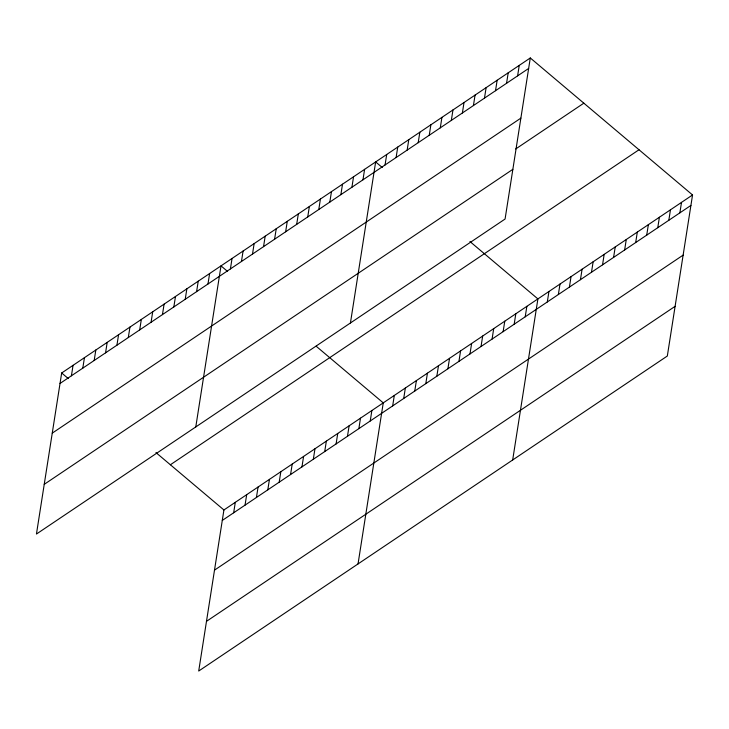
<?xml version="1.0" encoding="UTF-8"?>
<svg xmlns="http://www.w3.org/2000/svg" width="729" height="729" viewBox="0 0 729 729"><rect width="100%" height="100%" fill="white"/><g stroke="black" fill="none" stroke-linecap="round" stroke-linejoin="round"><path stroke-width="1.09" d="M530.293 57.965L61.673 372.984L36.45 534.038L505.079 219.028L530.293 57.965L692.55 194.962L667.327 356.016L198.707 671.035L223.921 509.972L692.55 194.962M71.415 375.799L73.055 365.329M82.796 368.145L84.436 357.675M94.178 360.5L95.818 350.029M105.559 352.845L107.19 342.375M116.932 345.2L118.572 334.729M128.313 337.545L129.953 327.075M139.695 329.9L141.335 319.43M151.076 322.245L152.716 311.775M162.458 314.6L164.098 304.13M173.839 306.945L175.479 296.475M185.221 299.291L186.861 288.83M196.602 291.646L198.242 281.175M207.984 283.991L209.624 273.521M195.782 426.93L221.005 265.875L227.594 271.443M230.41 268.919L232.05 258.449M241.454 261.492L243.094 251.022M252.507 254.066L254.139 243.595M263.552 246.639L265.192 236.178M274.596 239.221L276.236 228.751M233.663 512.797L235.303 502.327M285.64 231.795L287.281 221.324M245.044 505.142L246.684 494.672M296.685 224.368L298.325 213.898M256.426 497.497L258.066 487.027M307.738 216.941L309.369 206.471M267.807 489.842L269.448 479.372M318.783 209.515L320.423 199.044M279.189 482.197L280.829 471.727M329.827 202.088L331.467 191.618M290.57 474.543L292.211 464.072M340.871 194.661L342.512 184.2M301.952 466.897L303.592 456.427M351.916 187.244L353.556 176.773M313.333 459.243L314.974 448.772M362.969 179.817L364.6 169.347M324.715 451.588L326.355 441.127M350.43 322.974L375.654 161.92L382.242 167.488M336.096 443.943L337.737 433.473M385.058 164.964L386.698 154.493M347.478 436.288L349.118 425.818M396.102 157.537L397.742 147.067M358.859 428.643L360.5 418.173M407.147 150.11L408.787 139.649M370.241 420.988L371.872 410.518M418.2 142.693L419.831 132.222M358.039 563.927L383.254 402.873L316.131 346.193M429.244 135.266L430.885 124.796M392.667 405.916L394.307 395.446M440.289 127.839L441.929 117.369M403.711 398.49L405.351 388.019M451.333 120.413L452.973 109.942M414.755 391.063L416.396 380.593M462.377 112.986L464.018 102.516M425.8 383.636L427.44 373.166M473.431 105.559L475.062 95.089M436.844 376.21L438.484 365.748M484.475 98.133L486.115 87.671M447.898 368.792L449.538 358.322M495.52 90.715L497.16 80.245M458.942 361.365L460.582 350.895M506.564 83.288L508.204 72.818M469.986 353.939L471.627 343.468M517.608 75.862L519.248 65.391M481.031 346.512L482.671 336.042M492.075 339.085L493.715 328.615M503.128 331.659L504.769 321.197M514.173 324.241L515.813 313.771M525.217 316.814L526.857 306.344M512.678 459.972L537.902 298.917L469.932 241.527M547.306 301.961L548.946 291.491M558.359 294.534L560 284.064M569.404 287.108L571.044 276.637M580.448 279.681L582.088 269.22M591.492 272.263L593.133 261.793M602.537 264.837L604.177 254.366M613.59 257.41L615.23 246.94M624.635 249.983L626.275 239.513M635.679 242.557L637.319 232.086M646.723 235.13L648.363 224.66M657.768 227.712L659.408 217.242M668.821 220.286L670.461 209.815M679.865 212.859L681.506 202.389M60.033 383.445L528.662 68.435M52.251 433.144L520.88 118.125M515.722 148.962L583.838 103.172M44.232 484.338L512.861 169.328M170.376 464.765L639.005 149.755M222.281 520.442L690.91 205.432M214.499 570.142L683.128 255.123M206.489 621.336L675.109 306.326M61.673 372.984L68.262 378.542M155.951 452.581L223.921 509.972"/></g></svg>
